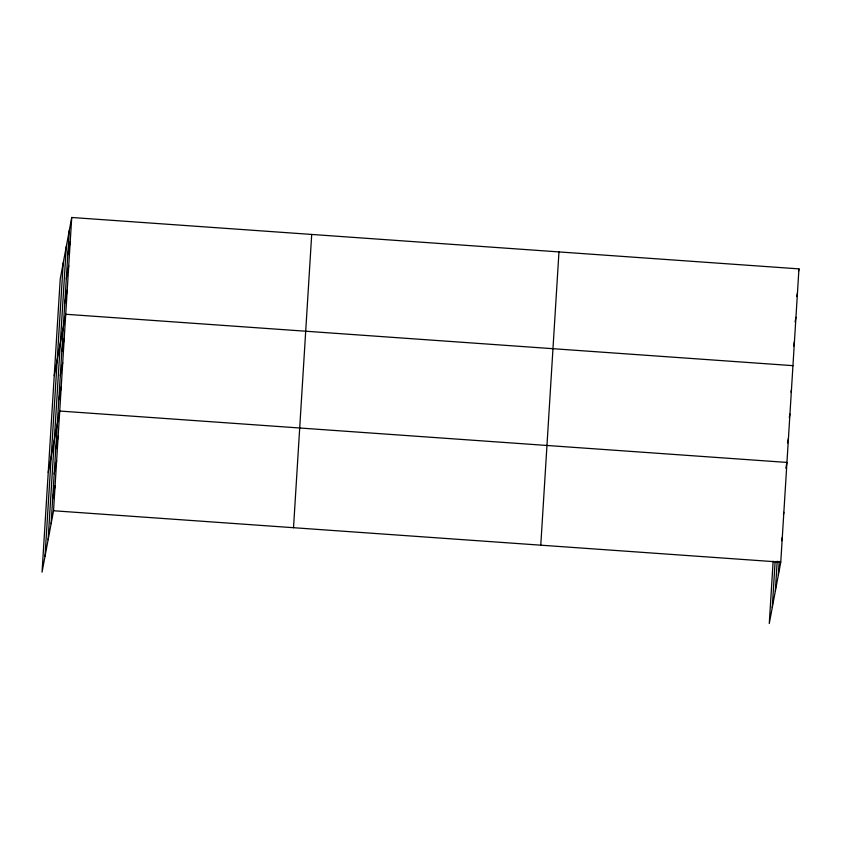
<?xml version="1.0" encoding="UTF-8"?>
<svg xmlns="http://www.w3.org/2000/svg" width="841" height="841" viewBox="0 0 841 841"><rect width="100%" height="100%" fill="white"/><g stroke="black" fill="none" stroke-linecap="round" stroke-linejoin="round"><path stroke-width="1.26" d="M45.036 556.143L63.233 262.886M48.126 539.68L66.313 246.424M51.112 523.701L69.298 230.434M71.727 217.483L60.237 278.865L42.05 572.122L53.54 510.75L71.727 217.483L798.95 268.878L780.763 562.135L769.273 623.517L773.142 561.199M293.52 527.706L311.706 234.45M540.774 545.178L558.971 251.922M772.269 607.528L775.129 561.42M775.349 591.065L777.2 561.157M778.335 575.086L779.187 561.378M67.806 254.634L70.224 241.682M66.302 278.823L68.72 265.872M64.799 303.023L67.227 290.071M54.234 375.643L65.724 314.261L792.947 365.656M61.803 351.412L64.221 338.46M60.3 375.601L62.718 362.65M58.796 399.79L61.225 386.849M48.231 472.421L59.722 411.039L786.945 462.424L785.841 468.311M55.748 448.915L58.176 435.964M54.202 473.84L56.631 460.889M52.657 498.766L55.085 485.825M798.508 271.233L798.95 268.878M796.784 296.6L797.447 293.067M795.071 321.977L795.954 317.267M793.568 346.166L794.451 341.457M791.003 392.2L791.444 389.846M789.289 417.567L789.951 414.035M787.565 442.944L788.448 438.235M783.413 514.639L783.854 512.285M781.646 540.742L782.309 537.21M53.54 510.75L780.763 562.135"/></g></svg>
